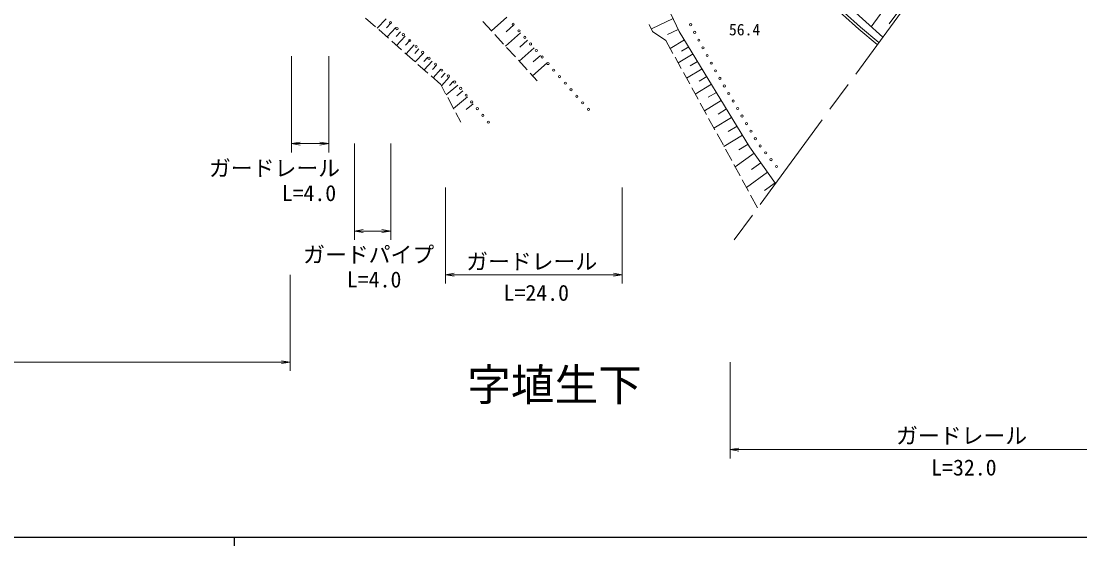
# Model space of a CAD drawing. Units: millimetres at full size, sheet at 1:1000; details may follow other scales. Extents: x 40000 to 680000, y 20000 to 380000.
# Drawn here: x 243602 to 364788, y 204000 to 264006 of the extents above; entities that cross this region are included whole.
import ezdxf
from ezdxf.enums import TextEntityAlignment as Align

# ---------------------------------------------------------------- set-up
doc = ezdxf.new("R2010")
doc.units = ezdxf.units.MM
doc.header["$LTSCALE"] = 1000
doc.linetypes.add('CHAIN', pattern=[18.5, 12, -1.5, 3.5, -1.5])
for name, color, linetype, lineweight in [('M-BGD', 7, 'Continuous', 13), ('M-BMK', 2, 'CHAIN', 13), ('M-STR-HTXT', 7, 'Continuous', 13), ('M-TTL-BAND', 7, 'Continuous', 25)]:
    doc.layers.add(name, color=color, linetype=linetype, lineweight=lineweight)
doc.layers.add('M-BMK-HTXT', color=7, linetype='Continuous')
doc.styles.add('ＭＳ ゴシック', font='')
doc.styles.get('ＭＳ ゴシック').set_extended_font_data('MS Gothic')

# ---------------------------------------------------------------- blocks, each defined once
blk = doc.blocks.new('open_arrow')
at = {"color": 0, "linetype": 'Continuous', "lineweight": -2}
blk.add_lwpolyline([(7.5, 1.25), (0, 0), (7.5, -1.25)], dxfattribs=at)

msp = doc.modelspace()

# ---------------------------------------------------------------- linework, layer by layer
at = {"layer": 'M-BGD'}
for p, q in [((342649, 265744), (340904, 263379)), ((284157, 263373), (283033, 264367)), ((285374, 264294), (284360, 263194)), ((299205, 264466), (297429, 262895)), ((318236, 264316), (315738, 263136)), ((343831, 264871), (342959, 263689)), ((285655, 262048), (284532, 263042)), ((285924, 263787), (285417, 263237)), ((286474, 263280), (285481, 262202)), ((297469, 262852), (296452, 263954)), ((299990, 263578), (299102, 262793)), ((315885, 262838), (315504, 263609)), ((318826, 263067), (317577, 262477)), ((287013, 262783), (286516, 262244)), ((287551, 262286), (286579, 261231)), ((288079, 261800), (287593, 261272)), ((298825, 261381), (297808, 262484)), ((300776, 262691), (299037, 261152)), ((301545, 261821), (300676, 261052)), ((317410, 261786), (315885, 262838)), ((318209, 260329), (317410, 261786)), ((319521, 261875), (317902, 260888)), ((287153, 260723), (286030, 261717)), ((288606, 261314), (287654, 260280)), ((289123, 260837), (288647, 260321)), ((300181, 259911), (299164, 261014)), ((302314, 260952), (300611, 259445)), ((320015, 261065), (319205, 260572)), ((288651, 259398), (287528, 260392)), ((289640, 260361), (288707, 259349)), ((290146, 259895), (289679, 259389)), ((290651, 259428), (289738, 258437)), ((301537, 258441), (300520, 259544)), ((303068, 260100), (302216, 259347)), ((319171, 258576), (318449, 259891)), ((320508, 260256), (318815, 259224)), ((321024, 259409), (320178, 258893)), ((290149, 258073), (289026, 259067)), ((291147, 258971), (290690, 258476)), ((291642, 258514), (290748, 257544)), ((303821, 259248), (302153, 257773)), ((320133, 256822), (319411, 258137)), ((321540, 258563), (319770, 257484)), ((291626, 256767), (290524, 257742)), ((292128, 258067), (291680, 257582)), ((292613, 257620), (291700, 256630)), ((293108, 257163), (292651, 256668)), ((302681, 257201), (301876, 258073)), ((322080, 257678), (321195, 257138)), ((292192, 255713), (291626, 256767)), ((293592, 256697), (292256, 255594)), ((294144, 256029), (293476, 255477)), ((321094, 255069), (320373, 256384)), ((322620, 256792), (320768, 255664)), ((323184, 255867), (322258, 255302)), ((293138, 253950), (292428, 255272)), ((294695, 255360), (293091, 254037)), ((295357, 254558), (294555, 253897)), ((322056, 253315), (321335, 254630)), ((323748, 254941), (321812, 253761)), ((293940, 252455), (293374, 253510)), ((324338, 253973), (323370, 253383)), ((323018, 251562), (322297, 252877)), ((324928, 253005), (322904, 251770)), ((323980, 249808), (323258, 251123)), ((326163, 250980), (324045, 249689)), ((325545, 251992), (324533, 251375)), ((326808, 249921), (325749, 249276)), ((324942, 248055), (324220, 249370)), ((327507, 248898), (325328, 247350)), ((325904, 246301), (325182, 247616)), ((328281, 247808), (327191, 247035)), ((329054, 246719), (326622, 244991)), ((326865, 244548), (326144, 245863)), ((329918, 245503), (328702, 244639)), ((327905, 242652), (327106, 244109))]:
    msp.add_line(p, q, dxfattribs=at)
for points in [[(312985, 286348), (316881, 283538), (326388, 274864), (339502, 263082), (341591, 261336)], [(313088, 286643), (317070, 283771), (326589, 275086), (339698, 263309), (341783, 261566)], [(309444, 282920), (318934, 262838), (326979, 249641), (329957, 245448)], [(320085, 282309), (325308, 277314), (331932, 271390), (338347, 265677), (342236, 262182)]]:
    msp.add_lwpolyline(points, dxfattribs=at)
for centre in [(285879, 263829), (286614, 263151), (299925, 263652), (300588, 262903), (320233, 263605), (287349, 262473), (288084, 261795), (301250, 262154), (320706, 262723), (321178, 261842), (288819, 261117), (289555, 260439), (301913, 261406), (302575, 260657), (321650, 260961), (290290, 259761), (303238, 259908), (322123, 260079), (291025, 259084), (291760, 258406), (303901, 259159), (304563, 258410), (322595, 259198), (323080, 258323), (292495, 257728), (293231, 257050), (305226, 257661), (305889, 256912), (323587, 257462), (293906, 256316), (306551, 256163), (324095, 256600), (324602, 255738), (294543, 255545), (295180, 254774), (307214, 255414), (307877, 254665), (325110, 254877), (295816, 254002), (296453, 253231), (308539, 253916), (325617, 254015), (297089, 252460), (326124, 253153), (326632, 252292), (327139, 251430), (327647, 250568), (328199, 249737), (328820, 248953), (329441, 248169), (330061, 247385)]:
    msp.add_circle(centre, 125, dxfattribs=at)
at = {"layer": 'M-BMK'}
msp.add_line((346238, 267637), (324661, 238231), dxfattribs=at)
at = {"layer": 'M-STR-HTXT'}
for p, q in [((274545, 260000), (274545, 249000)), ((278804, 260000), (278804, 249000)), ((274545, 250000), (278804, 250000)), ((281761, 250000), (281761, 239000)), ((285902, 250000), (285902, 239000)), ((292172, 245000), (292172, 234000)), ((312401, 245000), (312401, 234000)), ((281761, 240000), (285902, 240000)), ((274399, 235000), (274399, 224000)), ((292172, 235000), (312401, 235000)), ((152113, 225000), (274399, 225000)), ((324744, 225000), (324744, 214000)), ((324744, 215000), (378137, 215000))]:
    msp.add_line(p, q, dxfattribs=at)
at = {"layer": 'M-TTL-BAND'}
for p, q in [((40000, 205000), (579000, 205000)), ((268000, 205000), (268000, 204000))]:
    msp.add_line(p, q, dxfattribs=at)

# ---------------------------------------------------------------- block references
at = {"layer": 'M-STR-HTXT', "xscale": 133, "yscale": 133}
for p in [(274545, 250000), (281761, 240000), (292172, 235000), (324744, 215000)]:
    msp.add_blockref('open_arrow', p, dxfattribs=at)
at = {"layer": 'M-STR-HTXT', "xscale": 133, "yscale": 133, "rotation": 180}
for p in [(278804, 250000), (285902, 240000), (312401, 235000), (274399, 225000)]:
    msp.add_blockref('open_arrow', p, dxfattribs=at)

# ---------------------------------------------------------------- texts
at = {"layer": 'M-BGD', "style": 'ＭＳ ゴシック'}
msp.add_text('56.4', height=1320, dxfattribs=at).set_placement((326415, 263046), align=Align.MIDDLE_CENTER)
at = {"layer": 'M-BMK-HTXT', "style": 'ＭＳ ゴシック'}
msp.add_text('字埴生下', height=3666, dxfattribs=at).set_placement((304652, 222427), align=Align.MIDDLE_CENTER)
at = {"layer": 'M-STR-HTXT', "style": 'ＭＳ ゴシック'}
for s, p in [('ガードレール', (272600, 247192)), ('ガードパイプ', (283378, 237307)), ('ガードレール', (302043, 236518)), ('ガードレール', (351256, 216591))]:
    msp.add_text(s, height=1833, dxfattribs=at).set_placement(p, align=Align.MIDDLE_CENTER)
for s, p in [('L=4.0', (276543, 242880)), ('L=4.0', (284009, 232996)), ('L=24.0', (302569, 231471)), ('L=32.0', (351519, 211491))]:
    msp.add_text(s, height=1833, dxfattribs=at).set_placement(p, align=Align.BOTTOM_CENTER)

doc.saveas('drawing.dxf')
